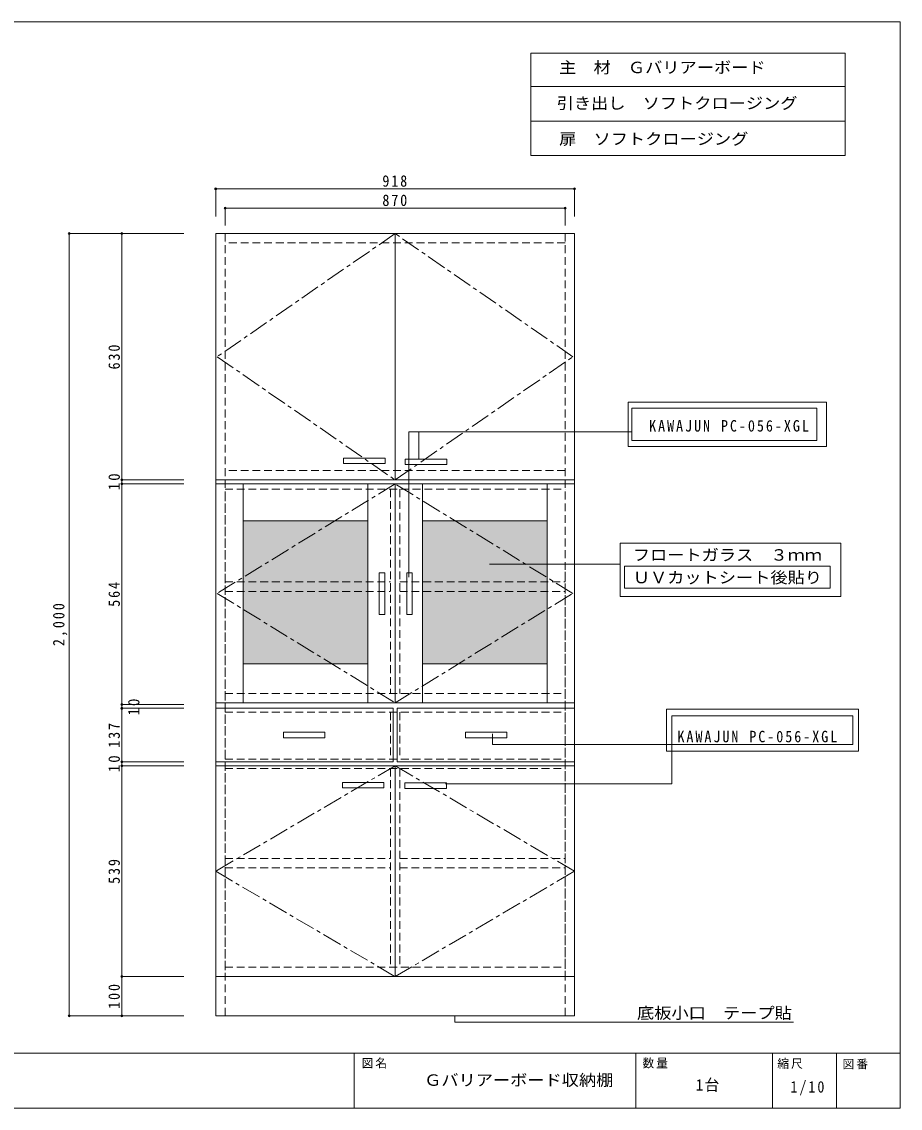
# Model space of a CAD drawing. Units: millimetres at full size, sheet at 1:10; some dimension numbers follow another scale. Extents: x -3368 to 1938, y -1466 to 1313.
# Drawn here: x -309 to 1938, y -1465 to 1313 of the extents above; entities that cross this region are included whole.
import ezdxf
from ezdxf.enums import TextEntityAlignment as Align

# ---------------------------------------------------------------- set-up
doc = ezdxf.new("R2010")
doc.units = ezdxf.units.MM
doc.header["$LTSCALE"] = 10
doc.header["$PDMODE"] = 32
doc.header["$PDSIZE"] = 5
doc.linetypes.add('CHAIN1', pattern=[8, 5, -1, 1, -1])
doc.linetypes.add('DASHED2', pattern=[3, 2, -1])
doc.layers.add('1-A', color=7, linetype='Continuous', lineweight=9)
doc.layers.add('2-0', color=7, linetype='Continuous', lineweight=9)
doc.styles.add('ＭＳ ゴシック', font='')
doc.styles.add('ＭＳ 明朝', font='')
doc.styles.get('ＭＳ ゴシック').set_extended_font_data('MS Gothic')
doc.styles.get('ＭＳ 明朝').set_extended_font_data('MS Mincho')

msp = doc.modelspace()

# ---------------------------------------------------------------- linework, layer by layer
at = {"layer": '1-A'}
for p, q in [((993.15, 1232.77), (1797.13, 1232.77)), ((1797.13, 1232.77), (1797.13, 971.08)), ((1797.13, 1147.64), (993.15, 1147.64)), ((1797.13, 1059.36), (993.15, 1059.36)), ((186.88, 885.94), (1104.88, 885.94)), ((186.88, 885.94), (186.88, 815.45)), ((1104.88, 885.94), (1104.88, 815.45)), ((210.88, 836.59), (1080.88, 836.59)), ((210.88, 836.59), (210.88, 791.95)), ((1080.88, 836.59), (1080.88, 791.95)), ((-187.64, -1228.38), (-187.64, 771.62)), ((-187.64, 771.62), (105.68, 771.62)), ((-52.89, 771.62), (105.68, 771.62)), ((-52.89, 141.62), (-52.89, 771.62)), ((-52.89, 771.62), (105.68, 771.62)), ((186.88, 771.62), (186.88, -1228.38)), ((186.88, 771.62), (1100.88, 771.62)), ((1104.88, 771.62), (190.88, 771.62)), ((645.88, 771.62), (645.88, 141.62)), ((1104.88, 771.62), (1104.88, -1228.38)), ((706.24, 264.84), (706.24, 195.48)), ((1251.69, 264.84), (706.24, 264.84)), ((-52.89, 131.62), (-52.89, 141.62)), ((-52.89, 141.62), (105.68, 141.62)), ((186.88, 141.62), (1104.88, 141.62)), ((-52.89, -432.38), (-52.89, 131.62)), ((-52.89, 131.62), (105.68, 131.62)), ((186.88, 131.62), (1104.88, 131.62)), ((256.88, 131.62), (256.88, -428.38)), ((575.88, 131.62), (575.88, -428.38)), ((645.88, 131.62), (645.88, -428.38)), ((715.88, 131.62), (715.88, -428.38)), ((1034.88, 131.62), (1034.88, -428.38)), ((256.88, 36.62), (575.88, 36.62)), ((715.88, 36.62), (1034.88, 36.62)), ((1222.18, -73.69), (887.81, -73.69)), ((256.88, -328.38), (575.88, -328.38)), ((715.88, -328.38), (1034.88, -328.38)), ((-52.89, -432.38), (-52.89, -388.38)), ((-52.89, -432.38), (-52.89, -394.38)), ((-52.89, -442.38), (-52.89, -432.38)), ((-52.89, -432.38), (105.68, -432.38)), ((-52.89, -432.38), (105.68, -432.38)), ((-52.89, -432.38), (105.68, -432.38)), ((-52.89, -579.38), (-52.89, -442.38)), ((-52.89, -442.38), (105.68, -442.38)), ((186.88, -428.38), (1104.88, -428.38)), ((186.88, -442.38), (640.88, -442.38)), ((640.88, -442.38), (640.88, -579.38)), ((650.88, -442.38), (650.88, -579.38)), ((650.88, -442.38), (1104.88, -442.38)), ((-52.89, -589.38), (-52.89, -579.38)), ((-52.89, -579.38), (105.68, -579.38)), ((186.88, -579.38), (640.88, -579.38)), ((650.88, -579.38), (1104.88, -579.38)), ((-52.89, -1128.38), (-52.89, -589.38)), ((-52.89, -589.38), (105.68, -589.38)), ((186.88, -589.38), (1104.88, -589.38)), ((645.88, -589.38), (645.88, -1128.38)), ((-52.89, -1228.38), (-52.89, -1128.38)), ((-52.89, -1128.38), (105.68, -1128.38)), ((186.88, -1128.38), (1104.88, -1128.38)), ((-187.64, -1228.38), (105.68, -1228.38)), ((-52.89, -1228.38), (105.68, -1228.38)), ((186.88, -1228.38), (1104.88, -1228.38)), ((1938.47, -1324.21), (-1999.9, -1324.21)), ((541.52, -1324.21), (541.52, -1465.08)), ((1261.6, -1324.21), (1261.6, -1465.08)), ((1611.6, -1324.21), (1611.6, -1465.08)), ((1775.04, -1324.21), (1775.04, -1465.08))]:
    msp.add_line(p, q, dxfattribs=at)
at = {"layer": '1-A', "linetype": 'DASHED2'}
for p, q in [((210.88, 771.62), (210.88, -1228.38)), ((1080.88, 771.62), (1080.88, -1228.38)), ((1080.88, 747.62), (210.88, 747.62)), ((1080.88, 165.62), (210.88, 165.62)), ((210.88, 117.62), (1080.88, 117.62)), ((633.88, 117.62), (633.88, -404.38)), ((657.88, 117.62), (657.88, -404.38)), ((210.88, -119.38), (633.88, -119.38)), ((657.88, -119.38), (1080.88, -119.38)), ((210.88, -143.38), (633.88, -143.38)), ((657.88, -143.38), (1080.88, -143.38)), ((210.88, -404.38), (1080.88, -404.38)), ((210.88, -428.38), (1080.88, -428.38)), ((210.88, -452.38), (1080.88, -452.38)), ((633.88, -452.38), (633.88, -572.38)), ((657.88, -452.38), (657.88, -572.38)), ((210.88, -572.38), (1080.88, -572.38)), ((210.88, -596.38), (1080.88, -596.38)), ((633.88, -596.38), (633.88, -1104.38)), ((657.88, -596.42), (657.88, -1104.38)), ((210.88, -826.38), (633.88, -826.38)), ((657.88, -826.38), (1080.88, -826.38)), ((210.88, -850.38), (633.88, -850.38)), ((657.88, -850.38), (1080.88, -850.38)), ((210.88, -1104.38), (1080.88, -1104.38))]:
    msp.add_line(p, q, dxfattribs=at)
at = {"layer": '1-A'}
for points in [[(1797.13, 971.08), (993.15, 971.08), (993.15, 1232.77)], [(706.24, 264.84), (681.02, 264.84), (681.02, -107.2)], [(-52.89, -442.38), (-52.89, -424.38), (-52.89, -394.38)], [(1809.02, -535.01), (1409.02, -535.01), (895.36, -535.01), (895.36, -507.98)], [(774.65, -635.87), (1353.88, -635.87), (1353.88, -530.69)], [(1664.97, -1244.91), (798.48, -1244.91), (798.48, -1229.62)]]:
    msp.add_lwpolyline(points, dxfattribs=at)
at = {"layer": '1-A', "linetype": 'CHAIN1'}
for points in [[(645.88, 771.62), (190.88, 456.62), (645.88, 141.62), (1100.88, 456.62)], [(645.88, 131.62), (190.88, -148.38), (645.88, -428.38), (1100.88, -148.38)], [(645.88, -589.38), (186.88, -858.88), (645.88, -1128.38), (1104.88, -858.88)]]:
    msp.add_lwpolyline(points, close=True, dxfattribs=at)
at = {"layer": '1-A', "linetype": 'DASHED2'}
for points in [[(210.88, 771.62), (210.88, 107.71), (210.88, -1128.38)], [(1080.88, 771.62), (1080.88, -93.39), (1080.88, -1128.38)]]:
    msp.add_lwpolyline(points, dxfattribs=at)
at = {"layer": '1-A', "color": 1}
for points in [[(1242.23, 340.51), (1749.84, 340.51), (1749.84, 227.01), (1242.23, 227.01)], [(1232.77, -78.82), (1759.3, -78.82), (1759.3, -135.57), (1232.77, -135.57)], [(1339.97, -444.55), (1831.82, -444.55), (1831.82, -551.75), (1339.97, -551.75)]]:
    msp.add_lwpolyline(points, close=True, dxfattribs=at)
at = {"layer": '1-A'}
for points in [[(1251.69, 324.75), (1724.62, 324.75), (1724.62, 242.77), (1251.69, 242.77)], [(514.25, 183.21), (620.25, 183.21), (620.25, 197.21), (514.25, 197.21)], [(672, 181.02), (778, 181.02), (778, 195.02), (672, 195.02)], [(1222.18, -19.68), (1785.98, -19.68), (1785.98, -156.78), (1222.18, -156.78)], [(619.54, -202.33), (619.54, -96.33), (605.54, -96.33), (605.54, -202.33)], [(690.03, -202.33), (690.03, -96.33), (676.03, -96.33), (676.03, -202.33)], [(1353.88, -535.01), (1816.82, -535.01), (1816.82, -461.81), (1353.88, -461.81)], [(360.47, -517.78), (466.47, -517.78), (466.47, -503.78), (360.47, -503.78)], [(825.74, -517.78), (931.74, -517.78), (931.74, -503.78), (825.74, -503.78)], [(511.37, -646.05), (617.37, -646.05), (617.37, -632.05), (511.37, -632.05)], [(671.07, -647.3), (777.07, -647.3), (777.07, -633.3), (671.07, -633.3)]]:
    msp.add_lwpolyline(points, close=True, dxfattribs=at)
for p in [(186.88, 885.94), (1104.88, 885.94), (210.88, 836.59), (1080.88, 836.59), (-187.64, 771.62), (-52.89, 771.62), (-52.89, 771.62), (-52.89, 141.62), (-52.89, 131.62), (-52.89, -432.38), (-52.89, -432.38), (-52.89, -442.38), (-52.89, -442.38), (-52.89, -579.38), (-52.89, -589.38), (-52.89, -1128.38), (-187.64, -1228.38), (-52.89, -1228.38)]:
    msp.add_point(p, dxfattribs=at)
at = {"layer": '1-A', "color": 254}
for points in [[(256.88, 36.62), (575.88, 36.62), (256.88, -328.38), (575.88, -328.38)], [(715.88, 36.62), (1034.88, 36.62), (715.88, -328.38), (1034.88, -328.38)]]:
    msp.add_solid(points, dxfattribs=at)
at = {"layer": '2-0'}
for p, q in [((1938.47, 1313.22), (-1999.9, 1313.22)), ((1938.47, 1313.22), (1938.47, -1465.08)), ((1938.47, -1465.08), (-1999.9, -1465.08))]:
    msp.add_line(p, q, dxfattribs=at)

# ---------------------------------------------------------------- texts
at = {"layer": '1-A', "style": 'ＭＳ ゴシック', "width": 1.1}
for s, p in [('主\u3000材\u3000Ｇバリアーボード', (1065.67, 1172.87)), ('引き出し\u3000ソフトクロージング', (1059.36, 1081.43)), ('扉\u3000ソフトクロージング', (1065.67, 990)), ('フロートガラス\u3000３ｍｍ', (1254.15, -73.69)), ('ＵＶカットシート後貼り', (1254.15, -131.32)), ('底板小口\u3000テープ貼', (1264.97, -1244.91)), ('Ｇバリアーボード収納棚', (720.3, -1416.48))]:
    msp.add_text(s, height=29.33, dxfattribs=at).set_placement(p, align=Align.BOTTOM_LEFT)
at = {"layer": '1-A', "attachment_point": 7}
for s, insert, char_height, style in [('\\T1.27;\\W0.9;918', (613.38, 890.94), 29.33, 'ＭＳ ゴシック'), ('\\T1.27;\\W0.9;870', (613.38, 841.59), 29.33, 'ＭＳ ゴシック'), ('\\T1.28;\\W0.9;KAWAJUN\\~PC-056-XGL', (1295.83, 264.84), 29.33, 'ＭＳ ゴシック'), ('\\T1.28;\\W0.9;KAWAJUN\\~PC-056-XGL', (1368.34, -529.68), 29.33, 'ＭＳ ゴシック'), ('\\T1.17;図名', (560.27, -1363.4), 21.99, 'ＭＳ 明朝'), ('\\T1.17;数量', (1278.99, -1363.4), 21.99, 'ＭＳ 明朝'), ('\\T1.17;縮尺', (1623.83, -1364.61), 21.99, 'ＭＳ 明朝'), ('\\T1.17;図番', (1790.81, -1365.82), 21.99, 'ＭＳ 明朝'), ('\\T1.17;\\W0.95;1台', (1415.36, -1423.14), 29.33, 'ＭＳ ゴシック'), ('\\T1.28;\\W0.9;1/10', (1657.41, -1432.03), 29.33, 'ＭＳ ゴシック')]:
    msp.add_mtext(s, dxfattribs=dict(at, insert=insert, char_height=char_height, style=style))
at = {"layer": '1-A', "char_height": 29.33, "attachment_point": 7, "rotation": 90, "style": 'ＭＳ ゴシック'}
for s, insert in [('\\T1.27;\\W0.9;630', (-57.89, 424.12)), ('\\T1.27;\\W0.95;10', (-57.89, 115.37)), ('\\T1.27;\\W0.9;564', (-57.89, -182.88)), ('\\T1.28;\\W0.9;2,000', (-192.64, -283.38)), ('\\T1.27;\\W0.95;10', (-7.65, -460.64)), ('\\T1.27;\\W0.9;137', (-57.89, -543.38)), ('\\T1.27;\\W0.95;10', (-57.89, -605.63)), ('\\T1.27;\\W0.9;539', (-57.89, -891.38)), ('\\T1.27;\\W0.9;100', (-57.89, -1210.88))]:
    msp.add_mtext(s, dxfattribs=dict(at, insert=insert))

doc.saveas('drawing.dxf')
